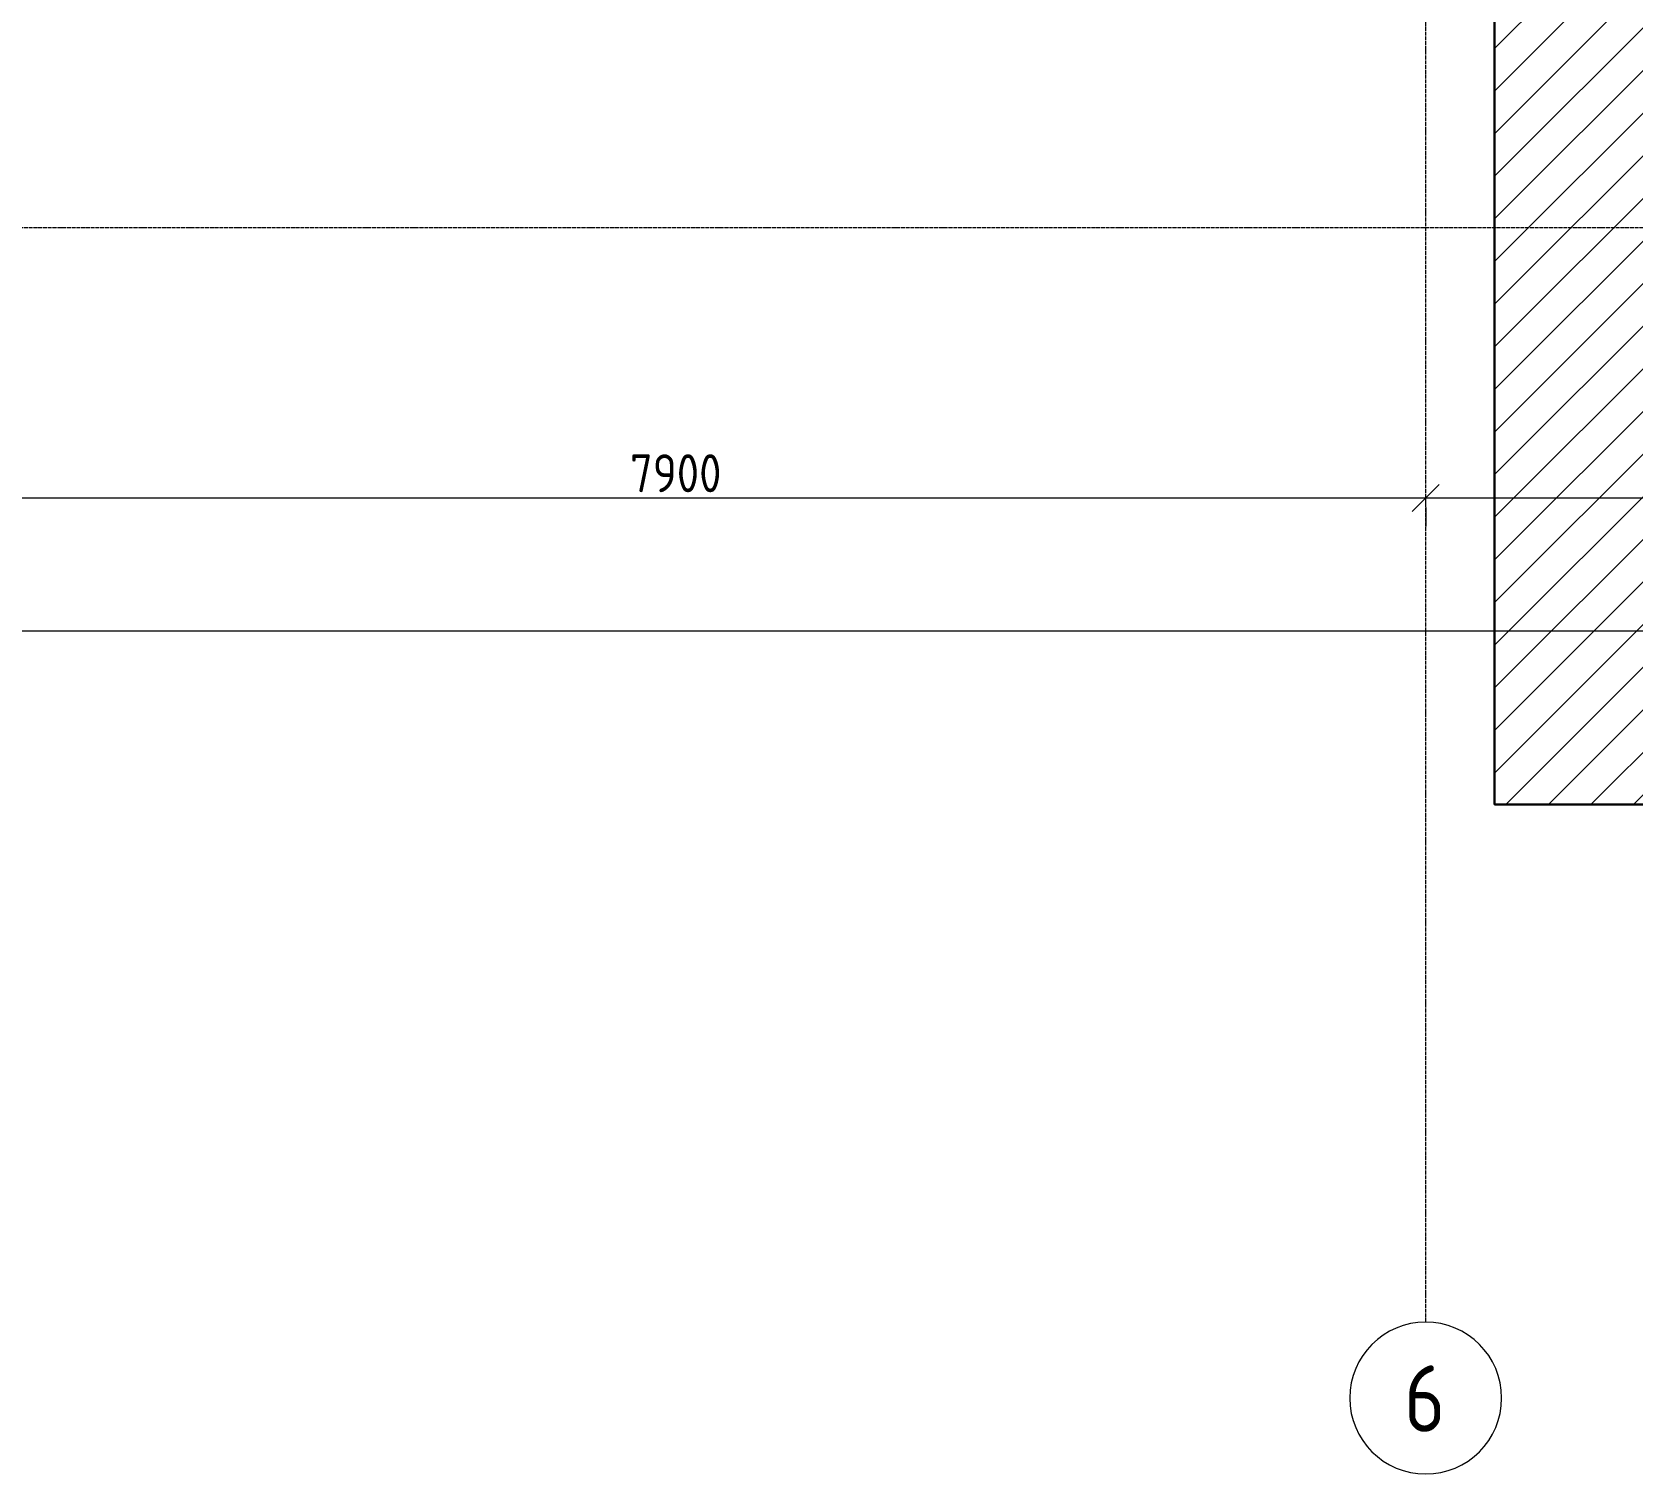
# Model space of a CAD drawing. Header units: millimetres. Extents: x -11886 to 379896, y -8130 to 47743.
# Drawn here: x 227247 to 235679, y -6109 to 1486 of the extents above; entities that cross this region are included whole.
import ezdxf

# ---------------------------------------------------------------- set-up
doc = ezdxf.new("R2010")
doc.units = ezdxf.units.MM
doc.linetypes.add('ADSK_Линия сетки', pattern=[25, 20, -2.5, 0, -2.5])
doc.layers.add('Оси', color=7, linetype='Continuous', lineweight=9)
doc.layers.add('Размеры', color=7, linetype='Continuous', lineweight=9)
doc.styles.add('GOST Common', font='GOST_Common.ttf', dxfattribs={"width": 0.9, "height": 350})
doc.styles.add('GOST Common_1', font='GOST_Common.ttf', dxfattribs={"width": 0.9, "height": 200})
doc.dimstyles.new('ADSK_Основной_2_5_мм', dxfattribs={"dimscale": 304.8, "dimtxt": 251.428749, "dimasz": 0.463911, "dimexe": 0.492126, "dimexo": 0.492126, "dimgap": 0.098425, "dimtad": 1, "dimdec": 1, "dimrnd": 0.1, "dimdsep": 46, "dimtxsty": 'GOST Common_1', "dimblk1": 'OBLIQUE', "dimblk2": 'OBLIQUE', "dimsah": 1, "dimcen": 0.09, "dimdle": 0.492126, "dimazin": 2, "dimtfac": 1, "dimtdec": 4, "dimtix": 1, "dimtmove": 0, "dimatfit": 3, "dimfxl": 1, "dimtvp": 1, "dimtfill": 1, "dimtolj": 1, "dimtzin": 0, "dimlwd": 20, "dimlwe": 20, "dimarcsym": 2})

# ---------------------------------------------------------------- blocks, each defined once
blk = doc.blocks.new('Ось сетки - Круг_Ø8 мм-6577-03 План 3-го этажа')
at = {"layer": 'Оси', "lineweight": 20}
for start, end in [(360, 180), (180, 360)]:
    blk.add_arc((0, 0), 4, start, end, dxfattribs=at)
blk = doc.blocks.new('_Oblique')
at = {"color": 0, "linetype": 'ByBlock', "lineweight": -2}
blk.add_line((-0.5, -0.5), (0.5, 0.5), dxfattribs=at)
blk = doc.blocks.new('*D2260')
at = {"layer": 'Defpoints', "color": 0, "transparency": 16777216}
for p in [(226687.2, -867.9), (234587.2, -867.9), (234587.2, -967.9)]:
    blk.add_point(p, dxfattribs=at)
at = {"layer": 'Размеры', "color": 0, "lineweight": 20, "transparency": 16777216}
for p, q in [((226537.2, -967.9), (234737.2, -967.9)), ((226687.2, -1017.9), (226687.2, -1117.9)), ((234587.2, -1017.9), (234587.2, -1117.9))]:
    blk.add_line(p, q, dxfattribs=at)
at = {"layer": 'Размеры', "color": 0, "lineweight": 20, "transparency": 16777216, "xscale": 141.4, "yscale": 141.4, "zscale": 141.4, "rotation": 180}
blk.add_blockref('_Oblique', (226687.2, -967.9), dxfattribs=at)
at = {"layer": 'Размеры', "color": 0, "lineweight": 20, "transparency": 16777216, "xscale": 141.4, "yscale": 141.4, "zscale": 141.4}
blk.add_blockref('_Oblique', (234587.2, -967.9), dxfattribs=at)
at = {"layer": 'Размеры', "color": 0, "lineweight": 20, "transparency": 16777216, "insert": (230637.2, -837.9), "char_height": 200, "width": 756.843, "attachment_point": 5, "style": 'GOST Common_1', "bg_fill": 3, "box_fill_scale": 1.1, "bg_fill_color": 256, "bg_fill_true_color": 13158600, "bg_fill_transparency": 0}
blk.add_mtext('\\A1;7900', dxfattribs=at)
blk = doc.blocks.new('*D2261')
at = {"layer": 'Defpoints', "color": 0, "transparency": 16777216}
for p in [(234587.2, -867.9), (247087.2, -867.9), (247087.2, -967.9)]:
    blk.add_point(p, dxfattribs=at)
at = {"layer": 'Размеры', "color": 0, "lineweight": 20, "transparency": 16777216}
for p, q in [((234437.2, -967.9), (247237.2, -967.9)), ((234587.2, -1017.9), (234587.2, -1117.9)), ((247087.2, -1017.9), (247087.2, -1117.9))]:
    blk.add_line(p, q, dxfattribs=at)
at = {"layer": 'Размеры', "color": 0, "lineweight": 20, "transparency": 16777216, "xscale": 141.4, "yscale": 141.4, "zscale": 141.4, "rotation": 180}
blk.add_blockref('_Oblique', (234587.2, -967.9), dxfattribs=at)
at = {"layer": 'Размеры', "color": 0, "lineweight": 20, "transparency": 16777216, "xscale": 141.4, "yscale": 141.4, "zscale": 141.4}
blk.add_blockref('_Oblique', (247087.2, -967.9), dxfattribs=at)
at = {"layer": 'Размеры', "color": 0, "lineweight": 20, "transparency": 16777216, "insert": (240837.2, -837.9), "char_height": 200, "width": 889.802, "attachment_point": 5, "style": 'GOST Common_1', "bg_fill": 3, "box_fill_scale": 1.1, "bg_fill_color": 256, "bg_fill_true_color": 13158600, "bg_fill_transparency": 0}
blk.add_mtext('\\A1;12500', dxfattribs=at)
blk = doc.blocks.new('*D2274')
at = {"layer": 'Defpoints', "color": 0, "transparency": 16777216}
for p in [(210037.2, -1567.9), (271887.2, -1567.9), (271887.2, -1667.9)]:
    blk.add_point(p, dxfattribs=at)
at = {"layer": 'Размеры', "color": 0, "lineweight": 20, "transparency": 16777216}
for p, q in [((209887.2, -1667.9), (272037.2, -1667.9)), ((210037.2, -1717.9), (210037.2, -1817.9)), ((271887.2, -1717.9), (271887.2, -1817.9))]:
    blk.add_line(p, q, dxfattribs=at)
at = {"layer": 'Размеры', "color": 0, "lineweight": 20, "transparency": 16777216, "xscale": 141.4, "yscale": 141.4, "zscale": 141.4, "rotation": 180}
blk.add_blockref('_Oblique', (210037.2, -1667.9), dxfattribs=at)
at = {"layer": 'Размеры', "color": 0, "lineweight": 20, "transparency": 16777216, "xscale": 141.4, "yscale": 141.4, "zscale": 141.4}
blk.add_blockref('_Oblique', (271887.2, -1667.9), dxfattribs=at)
at = {"layer": 'Размеры', "color": 0, "lineweight": 20, "transparency": 16777216, "insert": (240962.2, -1537.9), "char_height": 200, "width": 889.802, "attachment_point": 5, "style": 'GOST Common_1', "bg_fill": 3, "box_fill_scale": 1.1, "bg_fill_color": 256, "bg_fill_true_color": 13158600, "bg_fill_transparency": 0}
blk.add_mtext('\\A1;61850', dxfattribs=at)

msp = doc.modelspace()

# ---------------------------------------------------------------- linework, layer by layer
at = {"layer": 'Оси', "linetype": 'ADSK_Линия сетки'}
for p, q in [((234587.16, -5309.21), (234587.16, 44684.79)), ((204891.03, 456.79), (273118.97, 456.79))]:
    msp.add_line(p, q, dxfattribs=at)

# ---------------------------------------------------------------- block references
at = {"layer": 'Оси', "lineweight": 20, "xscale": 99.99999999999993, "yscale": 99.99999999999993, "zscale": 99.99999999999993}
msp.add_blockref('Ось сетки - Круг_Ø8 мм-6577-03 План 3-го этажа', (234587.16, -5709.21), dxfattribs=at)

# ---------------------------------------------------------------- texts
at = {"layer": 'Оси', "insert": (234473.38, -5536.68), "char_height": 350, "width": 274.1771, "attachment_point": 1, "style": 'GOST Common'}
msp.add_mtext('\\fGOST Common|b0|i0|c204|p34|;\\W.9;6', dxfattribs=at)

# ---------------------------------------------------------------- next in the draw order: dimensions: what is measured, and where the dimension line sits
at = {"layer": 'Размеры', "lineweight": 20}
for base, p1, p2, override, picture, middle in [((234587.16, -967.89), (226687.16, -867.91), (234587.16, -867.91), {"dimpost": '<>', "dimfxl": 7900}, '*D2260', (230637.16, -837.89)), ((271887.16, -1667.89), (210037.16, -1567.91), (271887.16, -1567.91), {"dimpost": '<>', "dimfxl": 61850}, '*D2274', (240962.16, -1537.89))]:
    dim = msp.add_linear_dim(base=base, p1=p1, p2=p2, dimstyle='ADSK_Основной_2_5_мм', override=override, dxfattribs=at)
    dim.commit()
    dim.dimension.update_dxf_attribs({"geometry": picture, "text_midpoint": middle})

# ---------------------------------------------------------------- next in the draw order: dimensions: what is measured, and where the dimension line sits
dim = msp.add_linear_dim(base=(247087.16, -967.89), p1=(234587.16, -867.91), p2=(247087.16, -867.91), dimstyle='ADSK_Основной_2_5_мм', override={"dimpost": '<>', "dimfxl": 12500}, dxfattribs=at)
dim.commit()
dim.dimension.update_dxf_attribs({"geometry": '*D2261', "text_midpoint": (240837.16, -837.89)})

# ---------------------------------------------------------------- next in the draw order: hatches: boundary and pattern name
at = {"lineweight": 13, "true_color": 0x636466, "transparency": 33554559}
h = msp.add_hatch(dxfattribs=at)
h.set_pattern_fill('ANSI31', color=251, scale=50)
h.set_pattern_definition([(45, (215977.25, 85026.59), (-112.2532, 112.2532), [])])
h.paths.add_polyline_path([(265910.66, 8682.3), (272191.2, 8682.3), (272009.87, 43909.21), (262010.47, 43909.21), (262010.47, 21084.06), (262697.11, 21054.57), (262698.93, 11328.12), (216748.38, 11328.12), (216748.38, 8679.25), (216267.75, 8679.25), (216267.75, 456.79), (224250.25, 422.02), (224250.25, 2336.48), (234949.9, 2336.48), (234949.9, -2582.57), (247313.65, -2582.57), (247313.65, 2335.74), (258014.19, 2256.79), (258014.19, 300.23), (265910.66, 300.23)])

# ---------------------------------------------------------------- next in the draw order: linework, layer by layer
at = {"color": 251, "lineweight": 30, "true_color": 0x636466}
msp.add_lwpolyline([(262010.47, 21084.06), (262010.47, 43909.21), (272009.87, 43909.21), (272191.2, 8682.3), (265910.66, 8682.3), (265910.66, 300.23), (258014.19, 300.23), (258014.19, 2256.79), (247213.23, 2336.48), (247313.65, 2335.74), (247313.65, -2582.57), (234949.9, -2582.57), (234949.9, 2336.48), (224250.25, 2336.48), (224250.25, 422.02), (216267.75, 456.79), (216267.75, 8679.25)], dxfattribs=at)

doc.saveas('drawing.dxf')
